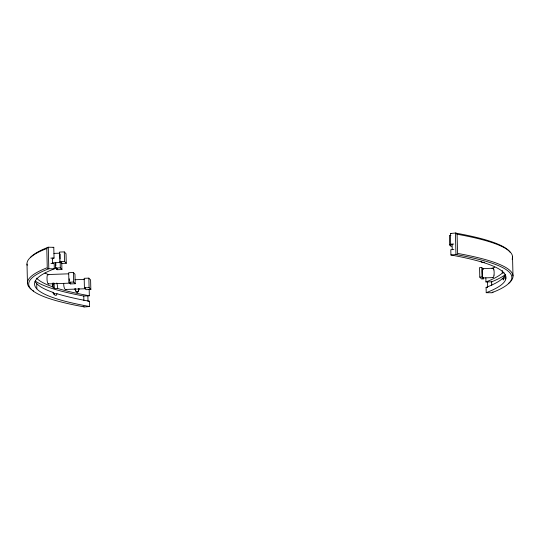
<?xml version="1.0" encoding="UTF-8"?>
<svg xmlns="http://www.w3.org/2000/svg" width="540" height="540" viewBox="0 0 540 540"><rect width="100%" height="100%" fill="white"/><g stroke="black" fill="none" stroke-linecap="round" stroke-linejoin="round"><path stroke-width="0.81" d="M52.083 258.842L54.047 258.066L53.784 247.306L48.283 247.232A478.413 51.671 -1.4 0 0 30.564 257.33M53.116 247.57L53.784 247.306M452.297 244.539L450.664 244.242L450.401 233.489L455.416 233.044A478.413 51.671 -1.4 0 1 509.99 252.14M450.664 244.242L453.762 244.06M453.897 249.541L450.799 249.73L450.927 255.001A472.885 51.071 -1.4 0 1 486.216 292.694L491.717 292.768A478.413 51.671 -1.4 0 0 455.956 254.556L455.416 233.044M450.927 255.001L455.942 254.556M35.282 281.09A488.214 52.724 -1.4 0 0 83.761 296.028L89.336 295.758L89.174 289.136M48.283 247.232L48.809 268.745A478.413 51.671 -1.4 0 0 84.591 306.956L89.6 306.511L89.471 301.239L88.013 301.367L87.878 295.886M450.92 235.366L449.435 235.413L449.671 244.931L451.406 246.787M64.294 251.897L59.609 252.059L59.846 261.569L61.58 263.425L66.265 263.264L66.028 253.753L64.294 251.897L64.523 261.407L66.265 263.264M50.801 258.1L54.047 258.066M449.671 244.931L451.892 244.856M59.846 261.569L64.523 261.407M50.935 263.588L54.176 263.554L54.31 268.819A472.878 51.071 -1.4 0 0 89.6 306.511M55.634 268.016L60.318 267.853L61.911 269.555L57.227 269.723L55.634 268.016L55.498 262.474M56.329 268.765L57.524 268.778L56.383 268.819M73.366 272.531L68.688 272.7L68.918 282.204L70.511 283.912L75.195 283.743L74.966 274.239L73.366 272.531L73.602 282.042L75.195 283.743M484.394 262.244L481.937 262.332L481.066 261.407M88.864 278.134L84.179 278.303L84.416 287.807L86.15 289.663L90.835 289.501L90.599 279.99L88.864 278.134L89.093 287.644L90.835 289.501M481.781 267.509L479.561 267.584L479.797 277.101L481.532 278.957L483.752 278.883L482.018 277.027L481.781 267.509L483.523 269.365M68.918 282.204L73.602 282.042M69.761 283.109L70.902 283.068M482.659 268.603L493.135 268.225M52.866 283.068A7.621 0.729 88 0 0 52.826 286.936L54.324 288.542L57.551 288.428A472.878 51.071 -1.4 0 0 89.336 295.758M503.989 272.869L502.443 272.923A472.885 51.071 -1.4 0 1 485.953 281.934L485.851 277.796M84.416 287.807L89.093 287.644M479.797 277.101L482.018 277.027M53.352 294.091A7.621 0.729 88 0 1 53.163 292.64L53.73 292.754A7.823 2.234 87.1 0 0 54.965 295.252M53.163 292.64L54.257 293.814L57.044 293.713A472.878 51.071 -1.4 0 0 89.471 301.239M504.198 278.134L502.814 278.181A472.885 51.071 -1.4 0 1 486.088 287.422L486.216 292.694M505.116 278.1L505.805 278.073M485.953 281.934L491.663 281.812A488.214 52.724 -1.4 0 0 505.352 274.61M53.953 253.382L59.677 253.179M52.434 262.811L60.75 262.528M47.736 274.543L68.722 273.821M75.006 279.734L84.227 279.423M48.411 283.898L69.815 283.163M65.846 289.433L85.32 288.765M482.882 277.952L492.925 277.614M55.634 295.616L55.823 295.582A7.871 2.295 87.7 0 0 56.977 293.848M48.809 268.745L54.31 268.819M486.088 287.422L487.688 287.442M450.401 233.489L450.947 233.584M53.696 292.619L53.703 292.633A472.878 51.071 -1.4 0 1 35.08 281.327M493.884 269.818L493.952 270.182A4.529 0.992 90 0 1 494.012 275.103M512.534 256.757L513 275.926M491.663 281.812L491.744 285.242M491.434 281.185L491.474 282.839M487.553 281.954L487.667 286.659M452.122 244.114L452.25 249.601M83.774 296.028L83.882 300.483M70.477 282.326L70.511 283.912M61.736 262.426L61.911 269.555M60.176 262.305L60.318 267.853M52.448 258.046L52.583 263.527M36.713 283.622L36.842 288.887M27 264.074L27.466 283.244M60.973 261.934A4.705 0.452 88 0 1 60.386 261.036M60.21 259.025A4.705 0.452 88 0 1 60.197 254.158M56.606 268.211A4.705 0.446 88 0 1 56.066 267.638M55.877 265.741A4.705 0.446 88 0 1 55.769 262.784M70.038 282.555A4.705 0.446 88 0 1 69.545 282.272M69.377 280.915A4.705 0.446 88 0 1 69.242 278.795M85.536 288.144A4.705 0.439 88 0 1 85.003 287.57M52.981 286.936A472.878 51.071 -1.4 0 1 36.578 278.134M52.866 286.868A7.796 2.376 86.6 0 1 53.224 283.028M56.781 283A7.796 2.376 86.6 0 1 57.679 288.441M78.874 288.799A4.469 1.87 85.7 0 1 78.766 289.663L78.469 290.776A5.13 2.126 86 0 1 75.188 289.71A4.529 1.809 85.9 0 1 74.979 288.853M27.203 265.282A479.945 51.833 -1.4 0 1 46.791 248.522L47.257 267.698A479.945 51.833 -1.4 0 0 30.989 289.109M46.946 248.501A1.559 1.168 -19.3 0 1 47.824 247.28M33.575 291.019A479.945 51.833 -1.4 0 1 32.447 290.257M84.159 306.936A1.559 1.087 26 0 1 83.214 306.146M48.303 268.778A1.242 0.824 5.5 0 1 47.54 268.198M78.928 288.495A4.853 1.951 85.9 0 1 77.267 292.262A4.853 1.951 85.9 0 1 75.127 288.549M48.83 274.732A472.878 51.071 -1.4 0 1 44.908 273.038M66.265 289.346A4.901 1.681 86.3 0 1 64.483 288.34A4.901 1.681 86.3 0 1 63.727 283.412M48.722 283.608A4.759 1.08 87.2 0 1 47.014 279.173A4.759 1.08 87.2 0 1 48.323 274.867M53.966 283.122A7.621 0.729 88 0 1 54.324 288.542M54.257 293.814A7.621 0.729 88 0 1 54.189 294.543M483.084 277.654A4.705 0.446 88 0 1 482.315 273.017A4.705 0.446 88 0 1 482.834 269.109M502.301 272.984A7.796 0.938 89.4 0 1 502.308 270.506M505.454 274.435A472.885 51.071 -1.4 0 1 503.969 276.932L505.393 276.878A7.621 0.729 88 0 0 505.697 278.991M492.568 268.616A5.123 1.154 -89.8 0 1 493.864 269.899M494.019 275.117A5.13 1.202 89.9 0 1 492.601 277.344M512.136 259.22A479.945 51.833 -1.4 0 0 457.083 234.225L457.556 253.402A479.945 51.833 -1.4 0 1 508.451 283.493M455.841 233.064A1.559 1.087 26 0 1 456.928 234.212M492.986 291.87A1.559 1.168 -19.3 0 1 492.176 292.721M457.252 253.928A1.242 0.783 -18.6 0 1 456.401 254.57M494.681 267.192A472.885 51.071 -1.4 0 1 491.994 268.515M503.915 276.885A7.823 0.769 88.8 0 1 503.618 279.518M503.314 279.943A7.871 0.824 88.3 0 1 502.848 278.228"/></g></svg>
